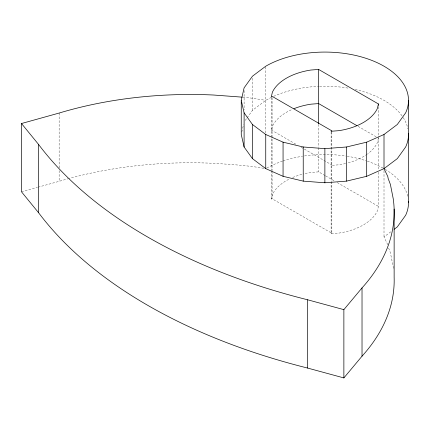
<?xml version="1.0" encoding="UTF-8"?>
<svg xmlns="http://www.w3.org/2000/svg" width="430" height="430" viewBox="0 0 430 430"><rect width="100%" height="100%" fill="white"/><g stroke="black" fill="none" stroke-linecap="round" stroke-linejoin="round"><path stroke-width="0.32" stroke-dasharray="2.15 1.61" d="M241.821 131.994L243.53 124.496M331.847 181.713L331.847 233.253L272.077 198.751L271.341 199.176L272.373 194.65A54.357 31.385 0 0 1 289.164 179.117M378.411 138.089L377.379 142.615A54.357 31.385 0 0 1 367.741 153.79M378.411 172.231L378.411 206.373L377.379 210.899A54.357 31.385 0 0 1 338.942 233.087L331.105 233.683L331.105 182.137M245.24 120.411L246.755 118.293M247.137 117.766L252.453 110.354L265.745 100.357A83.624 48.278 0 0 1 271.303 97.422M387.774 244.745L384.006 236.914L391.45 231.313M331.105 233.683L331.847 233.253M21.5 191.807L37.453 187.367M38.087 187.19L59.147 181.326A283.977 163.954 0 0 1 68.026 178.767M325.026 175.553L318.646 171.866L310.804 172.462A54.357 31.385 0 0 0 303.134 174.01M242.794 97.228L252.173 98.18L265.745 100.357M263.805 168.323C247.175 165.335 230.297 164.4 213.457 163.303A283.977 163.954 0 0 0 68.666 178.59M358.104 126.366L376.089 136.751M295.867 144.206L272.077 130.473L271.341 130.897L272.373 126.372A54.357 31.385 0 0 1 292.69 109.204M301.091 147.221L331.847 164.975L331.105 165.405L338.942 164.808A54.357 31.385 0 0 0 346.618 163.255M325.607 175.886L334.889 181.245M337.211 182.583L378.411 206.373M388.618 248.035L390.397 252.732L393.246 267.1A283.977 163.954 0 0 1 393.418 268.374M384.006 170.64L384.006 236.914M378.411 106.629L378.411 169.554M331.847 132.177L331.847 181.041M331.105 131.935L331.105 181.471M318.646 124.34L318.646 147.098M318.646 147.764L318.646 171.866M272.077 97.669L272.077 170.635M272.077 171.307L272.077 198.751M271.341 97.427L271.341 169.721M271.341 170.393L271.341 199.176M265.745 66.886L265.745 133.155M252.453 78.222L252.453 110.354M244.1 90.536L244.1 109.951M59.147 113.047L59.147 167.936M59.147 170.619L59.147 181.326M266.81 168.028A83.624 48.278 0 0 1 282.419 161.18M283.064 160.96A83.624 48.278 0 0 1 302.559 156.246M304.504 155.95A83.624 48.278 0 0 1 345.887 156.042M347.193 156.246A83.624 48.278 0 0 1 366.081 160.761M367.333 161.18A83.624 48.278 0 0 1 382.942 168.028M385.221 169.35A83.624 48.278 0 0 1 407.919 197.101M292.69 177.482A54.357 31.385 0 0 1 302.51 174.172M273.668 96.325A83.624 48.278 0 0 1 318.931 86.333M319.598 86.312A83.624 48.278 0 0 1 349.214 88.306M355.228 89.505A83.624 48.278 0 0 1 402.878 117.089M403.233 117.632A83.624 48.278 0 0 1 407.919 128.823M367.22 154.171A54.357 31.385 0 0 1 347.241 163.099"/><path stroke-width="0.64" d="M241.251 100.357L244.1 87.86L252.453 76.212L265.745 66.215A83.624 48.278 0 0 1 366.688 58.544A83.624 48.278 0 0 1 405.651 112.848L397.298 124.496L384.006 134.493L366.688 142.169L346.521 146.99L324.876 148.635L303.231 146.99L283.064 142.169L265.745 134.493L252.453 124.496L244.1 112.848L241.251 100.357L241.251 134.493L244.1 146.99L252.453 158.632L265.745 168.635L283.064 176.305L303.231 181.132L324.876 182.777L346.521 181.132L366.688 176.305L384.006 168.635L397.298 158.632L405.651 146.99A83.624 48.278 0 0 0 408.473 133.241M378.411 103.953L377.379 108.478A54.357 31.385 0 0 1 338.942 130.666L331.105 131.263L331.847 130.838L272.077 96.331L271.341 96.755L272.373 92.23A54.357 31.385 0 0 1 310.804 70.042L318.646 69.445L378.411 103.953L378.411 105.291M242.16 97.148L213.457 95.019A283.977 163.954 0 0 0 59.147 113.047L21.5 123.528L21.5 191.807L38.609 212.764A517.467 298.759 0 0 0 307.568 368.048L343.871 377.927L343.871 309.648L362.022 287.912A283.977 163.954 0 0 0 393.246 198.821L390.397 184.454L388.172 178.579L387.774 176.467L384.006 168.635L384.006 134.493M343.871 377.927L362.022 356.19A283.977 163.954 0 0 0 394.133 277.323L394.133 209.039M394.106 229.314L397.298 226.916L405.651 215.269A83.624 48.278 0 0 0 408.473 201.519M21.5 123.528L38.609 144.485A517.467 298.759 0 0 0 307.568 299.769L343.871 309.648M356.943 125.694L318.646 103.587L310.804 104.184A54.357 31.385 0 0 0 293.916 108.699M408.5 100.357L408.5 202.772M366.688 142.169L366.688 176.305M362.022 287.912L362.022 356.19M346.521 146.99L346.521 181.132M324.876 148.635L324.876 182.777M318.646 69.445L318.646 123.668M307.568 299.769L307.568 368.048M303.231 146.99L303.231 181.132M283.064 142.169L283.064 176.305M265.745 134.493L265.745 168.635M252.453 124.496L252.453 158.632M244.1 112.848L244.1 146.99M38.609 144.485L38.609 212.764"/></g></svg>
